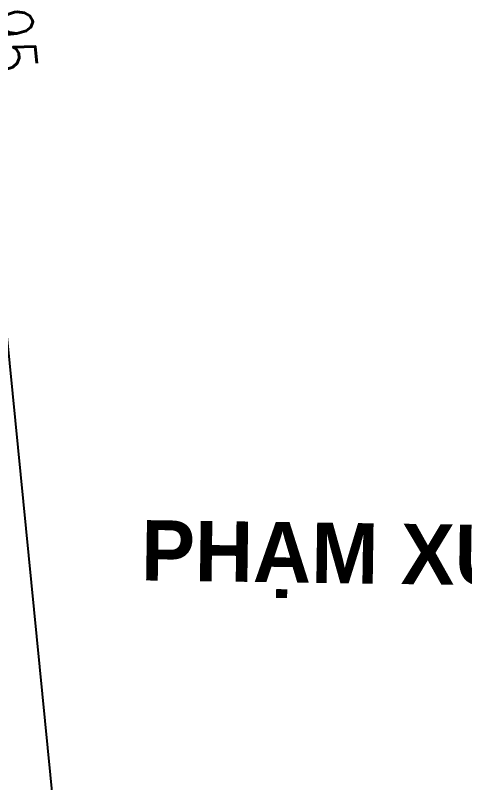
# Model space of a CAD drawing. Header units: millimetres. Extents: x 2164007 to 2324354, y -2513385 to -2308978.
# Drawn here: x 2262372 to 2266757, y -2335106 to -2327624 of the extents above; entities that cross this region are included whole.
import ezdxf

# ---------------------------------------------------------------- set-up
doc = ezdxf.new("R2010")
doc.units = ezdxf.units.MM
doc.layers.add('0.18', color=39, linetype='Continuous')
doc.styles.add('ROMANS', font='romans.shx', dxfattribs={"width": 0.75, "bigfont": 'vns.shx'})
doc.dimstyles.new('a3 100 to', dxfattribs={"dimtxt": 500, "dimasz": 45, "dimexe": 90, "dimexo": 60, "dimgap": 55, "dimtad": 1, "dimdec": 0, "dimzin": 1, "dimdsep": 46, "dimtxsty": 'ROMANS', "dimblk": 'T1', "dimcen": 75, "dimdle": 90, "dimclrd": 251, "dimclre": 251, "dimclrt": 3, "dimadec": 0, "dimazin": 0, "dimtfac": 1, "dimtdec": 0, "dimtix": 1, "dimtmove": 1, "dimatfit": 3, "dimldrblk": 'T1', "dimfxl": 1, "dimtolj": 1, "dimtzin": 1, "dimarcsym": 0})

# ---------------------------------------------------------------- blocks, each defined once
blk = doc.blocks.new('T1')
at = {"color": 1, "linetype": 'ByBlock'}
for p in [(-2, 0), (2, 0)]:
    blk.add_line(p, (0, 0), dxfattribs=at)
at = {"color": 2, "linetype": 'ByBlock'}
blk.add_line((1, 1), (-1, -1), dxfattribs=at)
blk = doc.blocks.new('*D722')
at = {"layer": '0.18', "color": 251, "lineweight": -2}
for p, q in [((2258175, -2318304.8), (2261117.8, -2318013.6)), ((2261032.7, -2318067.3), (2262884, -2336781.4)), ((2260638.7, -2337048.7), (2262978, -2336817.3))]:
    blk.add_line(p, q, dxfattribs=at)
at = {"layer": 'Defpoints', "color": 0}
for p in [(2258115.2, -2318310.7), (2262888.5, -2336826.1), (2260579, -2337054.6)]:
    blk.add_point(p, dxfattribs=at)
at = {"layer": '0.18', "color": 251, "lineweight": -2, "xscale": 45, "yscale": 45, "zscale": 45}
for p, rotation in [((2261028.2, -2318022.5), 95.64983718132224), ((2262888.5, -2336826.1), 275.6498371813223)]:
    blk.add_blockref('T1', p, dxfattribs=dict(at, rotation=rotation))
at = {"layer": '0.18', "color": 3, "insert": (2262261.9, -2327394.3), "char_height": 500, "attachment_point": 5, "rotation": 275.64984, "style": 'ROMANS'}
blk.add_mtext('\\A1;18895', dxfattribs=at)

msp = doc.modelspace()

# ---------------------------------------------------------------- texts
at = {"insert": (2263604.4, -2332545.3), "char_height": 588.305, "width": 15039.184, "attachment_point": 1, "rotation": 359.18726}
msp.add_mtext('{\\f.VnAvantH|b1|i0|c0|p34;PH¹M XU¢N TH¶O}', dxfattribs=at)

# ---------------------------------------------------------------- dimensions: what is measured, and where the dimension line sits
at = {"layer": '0.18'}
dim = msp.add_linear_dim(base=(2262888.5, -2336826.1), p1=(2258115.2, -2318310.7), p2=(2260579, -2337054.6), angle=95.64984, dimstyle='a3 100 to', dxfattribs=at)
dim.commit()
dim.dimension.update_dxf_attribs({"geometry": '*D722', "text_midpoint": (2262261.9, -2327394.3)})

doc.saveas('drawing.dxf')
